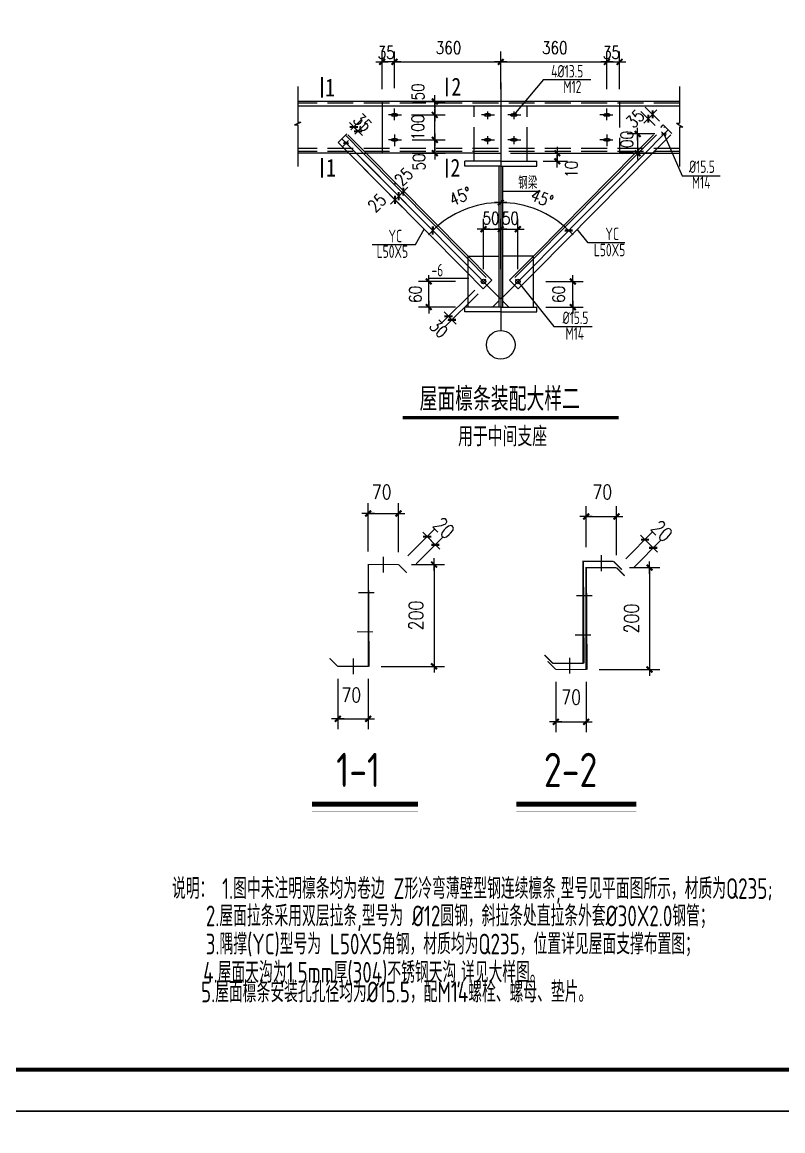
# Model space of a CAD drawing. Extents: x 2025205 to 2402328, y -557483 to 329036.
# Drawn here: x 2135452 to 2162989, y -432195 to -392069 of the extents above; entities that cross this region are included whole.
import ezdxf
from ezdxf.enums import TextEntityAlignment as Align

# ---------------------------------------------------------------- set-up
doc = ezdxf.new("R2010")
doc.units = 0
doc.header["$LTSCALE"] = 1500
doc.header["$MEASUREMENT"] = 0
doc.linetypes.add('DASH', pattern=[0.35, 0.25, -0.1])
doc.linetypes.add('DOTE', pattern=[2.42, 2, -0.2, 0.02, -0.2])
for name, color, linetype in [('10', 7, 'Continuous'), ('11', 3, 'Continuous'), ('DOTE', 252, 'DOTE'), ('LAYER1', 6, 'Continuous'), ('PUB_DIM', 3, 'Continuous'), ('PUB_TEXT', 7, 'Continuous'), ('PUB_TITLE', 4, 'Continuous'), ('TK', 140, 'Continuous'), ('文字', 7, 'Continuous'), ('板', 4, 'Continuous')]:
    doc.layers.add(name, color=color, linetype=linetype)
doc.layers.add('轮廓线', color=3, linetype='Continuous', lineweight=9)
doc.styles.add('-宋体', font='', dxfattribs={"width": 0.8})
doc.styles.add('DIM_FONT', font='SIMPLEX.shx', dxfattribs={"width": 0.8})
doc.styles.add('ROMANC', font='romanc.shx', dxfattribs={"width": 0.8, "bigfont": 'hztxt.shx'})
doc.styles.get("Standard").update_dxf_attribs({"font": 'TSSDENG', "width": 0.7, "bigfont": 'TSSDCHN'})
doc.styles.add('TSSD_DIMENSION', font='tssdeng.shx', dxfattribs={"width": 0.8, "bigfont": 'tssdchn.shx'})
doc.styles.add('TSSD_REIN', font='TSSDENG', dxfattribs={"width": 0.8, "bigfont": 'TSSDCHN'})
doc.styles.get('-宋体').set_extended_font_data('SimSun')
doc.dimstyles.new('DIMN150', dxfattribs={"dimscale": 1.5, "dimtxt": 300, "dimasz": 1, "dimexe": 250, "dimexo": 300, "dimgap": 150, "dimtad": 1, "dimdec": 0, "dimzin": 0, "dimdsep": 46, "dimtxsty": 'DIM_FONT', "dimblk": '_DIMX', "dimblk1": '_DIMX', "dimblk2": '_DIMX', "dimcen": 2.5, "dimclrt": 7, "dimadec": 0, "dimazin": 0, "dimtfac": 1, "dimtdec": 0, "dimtix": 1, "dimtmove": 2, "dimatfit": 3, "dimldrblk": '_DIMX', "dimfxl": 1, "dimtolj": 1, "dimtzin": 0, "dimarcsym": 0})

# ---------------------------------------------------------------- blocks, each defined once
blk = doc.blocks.new('_DIMX')
blk.add_line((-150, 0), (150, 0))
at = {"const_width": 50}
blk.add_lwpolyline([(-70, -70), (70, 70)], dxfattribs=at)
blk = doc.blocks.new('*D181')
at = {"layer": 'Defpoints', "color": 0, "transparency": 16777216}
for p in [(2149078, -409852), (2147978, -411675), (2149078, -411699)]:
    blk.add_point(p, dxfattribs=at)
at = {"layer": 'PUB_DIM', "color": 0, "lineweight": -2, "transparency": 16777216}
for p, q in [((2147978, -411225), (2147978, -409477)), ((2149078, -411249), (2149078, -409477)), ((2147980, -409852), (2149076, -409852))]:
    blk.add_line(p, q, dxfattribs=at)
at = {"layer": 'PUB_DIM', "color": 0, "lineweight": -2, "transparency": 16777216, "xscale": 1.5, "yscale": 1.5, "zscale": 1.5, "rotation": 180}
blk.add_blockref('_DIMX', (2147978, -409852), dxfattribs=at)
at = {"layer": 'PUB_DIM', "color": 0, "lineweight": -2, "transparency": 16777216, "xscale": 1.5, "yscale": 1.5, "zscale": 1.5}
blk.add_blockref('_DIMX', (2149078, -409852), dxfattribs=at)
at = {"layer": 'PUB_DIM', "color": 7, "transparency": 16777216, "insert": (2148467, -409073), "char_height": 525, "attachment_point": 5, "style": 'DIM_FONT'}
blk.add_mtext('\\A1;70', dxfattribs=at)
blk = doc.blocks.new('*D182')
at = {"layer": 'Defpoints', "color": 0, "transparency": 16777216}
for p in [(2146879, -415387), (2147978, -415387), (2147978, -417280)]:
    blk.add_point(p, dxfattribs=at)
at = {"layer": 'PUB_DIM', "color": 0, "lineweight": -2, "transparency": 16777216}
for p, q in [((2146879, -415837), (2146879, -417655)), ((2147978, -415837), (2147978, -417655)), ((2146880, -417280), (2147977, -417280))]:
    blk.add_line(p, q, dxfattribs=at)
at = {"layer": 'PUB_DIM', "color": 0, "lineweight": -2, "transparency": 16777216, "xscale": 1.5, "yscale": 1.5, "zscale": 1.5, "rotation": 180}
blk.add_blockref('_DIMX', (2146879, -417280), dxfattribs=at)
at = {"layer": 'PUB_DIM', "color": 0, "lineweight": -2, "transparency": 16777216, "xscale": 1.5, "yscale": 1.5, "zscale": 1.5}
blk.add_blockref('_DIMX', (2147978, -417280), dxfattribs=at)
at = {"layer": 'PUB_DIM', "color": 7, "transparency": 16777216, "insert": (2147366, -416419), "char_height": 525, "attachment_point": 5, "style": 'DIM_FONT'}
blk.add_mtext('\\A1;70', dxfattribs=at)
blk = doc.blocks.new('*D183')
at = {"layer": 'Defpoints', "color": 0, "transparency": 16777216}
for p in [(2149098, -411699), (2147999, -415387), (2150361, -415387)]:
    blk.add_point(p, dxfattribs=at)
at = {"layer": 'PUB_DIM', "color": 0, "lineweight": -2, "transparency": 16777216}
for p, q in [((2149548, -411699), (2150736, -411699)), ((2150361, -411700), (2150361, -415386)), ((2148449, -415387), (2150736, -415387))]:
    blk.add_line(p, q, dxfattribs=at)
at = {"layer": 'PUB_DIM', "color": 0, "lineweight": -2, "transparency": 16777216, "xscale": 1.5, "yscale": 1.5, "zscale": 1.5}
for p, rotation in [((2150361, -411699), 90), ((2150361, -415387), 270)]:
    blk.add_blockref('_DIMX', p, dxfattribs=dict(at, rotation=rotation))
at = {"layer": 'PUB_DIM', "color": 7, "transparency": 16777216, "insert": (2149707, -413543), "char_height": 525, "attachment_point": 5, "rotation": 90, "style": 'DIM_FONT'}
blk.add_mtext('\\A1;200', dxfattribs=at)
blk = doc.blocks.new('*D184')
at = {"layer": 'Defpoints', "color": 0, "transparency": 16777216}
for p in [(2150408, -410986), (2149098, -411699), (2149396, -411997)]:
    blk.add_point(p, dxfattribs=at)
at = {"layer": 'PUB_DIM', "color": 0, "lineweight": -2, "transparency": 16777216}
for p, q in [((2149417, -411381), (2150375, -410423)), ((2149715, -411679), (2150673, -410721)), ((2150109, -410687), (2150108, -410686)), ((2150110, -410688), (2150408, -410986)), ((2150409, -410987), (2150410, -410988))]:
    blk.add_line(p, q, dxfattribs=at)
at = {"layer": 'PUB_DIM', "color": 0, "lineweight": -2, "transparency": 16777216, "xscale": 1.5, "yscale": 1.5, "zscale": 1.5}
for p, rotation in [((2150110, -410688), 315.0000000037159), ((2150408, -410986), 135.0000000037159)]:
    blk.add_blockref('_DIMX', p, dxfattribs=dict(at, rotation=rotation))
at = {"layer": 'PUB_DIM', "color": 7, "transparency": 16777216, "insert": (2150721, -410375), "char_height": 525, "attachment_point": 5, "rotation": 315, "style": 'DIM_FONT'}
blk.add_mtext('\\A1;20', dxfattribs=at)
blk = doc.blocks.new('*D185')
at = {"layer": 'Defpoints', "color": 0, "transparency": 16777216}
for p in [(2156967, -409963), (2155867, -411525), (2156967, -411809)]:
    blk.add_point(p, dxfattribs=at)
at = {"layer": 'PUB_DIM', "color": 0, "lineweight": -2, "transparency": 16777216}
for p, q in [((2155867, -411075), (2155867, -409588)), ((2156967, -411359), (2156967, -409588)), ((2155869, -409963), (2156965, -409963))]:
    blk.add_line(p, q, dxfattribs=at)
at = {"layer": 'PUB_DIM', "color": 0, "lineweight": -2, "transparency": 16777216, "xscale": 1.5, "yscale": 1.5, "zscale": 1.5, "rotation": 180}
blk.add_blockref('_DIMX', (2155867, -409963), dxfattribs=at)
at = {"layer": 'PUB_DIM', "color": 0, "lineweight": -2, "transparency": 16777216, "xscale": 1.5, "yscale": 1.5, "zscale": 1.5}
blk.add_blockref('_DIMX', (2156967, -409963), dxfattribs=at)
at = {"layer": 'PUB_DIM', "color": 7, "transparency": 16777216, "insert": (2156453, -409073), "char_height": 525, "attachment_point": 5, "style": 'DIM_FONT'}
blk.add_mtext('\\A1;70', dxfattribs=at)
blk = doc.blocks.new('*D186')
at = {"layer": 'Defpoints', "color": 0, "transparency": 16777216}
for p in [(2154768, -415498), (2155867, -415498), (2155867, -417391)]:
    blk.add_point(p, dxfattribs=at)
at = {"layer": 'PUB_DIM', "color": 0, "lineweight": -2, "transparency": 16777216}
for p, q in [((2154768, -415948), (2154768, -417766)), ((2155867, -415948), (2155867, -417766)), ((2154769, -417391), (2155866, -417391))]:
    blk.add_line(p, q, dxfattribs=at)
at = {"layer": 'PUB_DIM', "color": 0, "lineweight": -2, "transparency": 16777216, "xscale": 1.5, "yscale": 1.5, "zscale": 1.5, "rotation": 180}
blk.add_blockref('_DIMX', (2154768, -417391), dxfattribs=at)
at = {"layer": 'PUB_DIM', "color": 0, "lineweight": -2, "transparency": 16777216, "xscale": 1.5, "yscale": 1.5, "zscale": 1.5}
blk.add_blockref('_DIMX', (2155867, -417391), dxfattribs=at)
at = {"layer": 'PUB_DIM', "color": 7, "transparency": 16777216, "insert": (2155325, -416500), "char_height": 525, "attachment_point": 5, "style": 'DIM_FONT'}
blk.add_mtext('\\A1;70', dxfattribs=at)
blk = doc.blocks.new('*D187')
at = {"layer": 'Defpoints', "color": 0, "transparency": 16777216}
for p in [(2156987, -411809), (2155888, -415498), (2158165, -415498)]:
    blk.add_point(p, dxfattribs=at)
at = {"layer": 'PUB_DIM', "color": 0, "lineweight": -2, "transparency": 16777216}
for p, q in [((2157437, -411809), (2158540, -411809)), ((2158165, -411811), (2158165, -415496)), ((2156338, -415498), (2158540, -415498))]:
    blk.add_line(p, q, dxfattribs=at)
at = {"layer": 'PUB_DIM', "color": 0, "lineweight": -2, "transparency": 16777216, "xscale": 1.5, "yscale": 1.5, "zscale": 1.5}
for p, rotation in [((2158165, -411809), 90), ((2158165, -415498), 270)]:
    blk.add_blockref('_DIMX', p, dxfattribs=dict(at, rotation=rotation))
at = {"layer": 'PUB_DIM', "color": 7, "transparency": 16777216, "insert": (2157512, -413654), "char_height": 525, "attachment_point": 5, "rotation": 90, "style": 'DIM_FONT'}
blk.add_mtext('\\A1;200', dxfattribs=at)
blk = doc.blocks.new('*D188')
at = {"layer": 'Defpoints', "color": 0, "transparency": 16777216}
for p in [(2158297, -411096), (2156987, -411809), (2157285, -412107)]:
    blk.add_point(p, dxfattribs=at)
at = {"layer": 'PUB_DIM', "color": 0, "lineweight": -2, "transparency": 16777216}
for p, q in [((2157306, -411491), (2158264, -410533)), ((2157604, -411789), (2158562, -410831)), ((2157998, -410797), (2157996, -410796)), ((2157999, -410798), (2158297, -411096)), ((2158298, -411097), (2158299, -411098))]:
    blk.add_line(p, q, dxfattribs=at)
at = {"layer": 'PUB_DIM', "color": 0, "lineweight": -2, "transparency": 16777216, "xscale": 1.5, "yscale": 1.5, "zscale": 1.5}
for p, rotation in [((2157999, -410798), 315.0000000038054), ((2158297, -411096), 135.0000000038054)]:
    blk.add_blockref('_DIMX', p, dxfattribs=dict(at, rotation=rotation))
at = {"layer": 'PUB_DIM', "color": 7, "transparency": 16777216, "insert": (2158610, -410485), "char_height": 525, "attachment_point": 5, "rotation": 315, "style": 'DIM_FONT'}
blk.add_mtext('\\A1;20', dxfattribs=at)
blk = doc.blocks.new('*D204')
at = {"layer": 'Defpoints', "color": 0, "transparency": 16777216}
for p in [(2148481, -393506), (2148481, -394942), (2148930, -394904)]:
    blk.add_point(p, dxfattribs=at)
at = {"layer": 'PUB_DIM', "color": 0, "lineweight": -2, "transparency": 16777216}
for p, q in [((2148481, -394492), (2148481, -393131)), ((2148930, -394454), (2148930, -393131)), ((2148480, -393506), (2148478, -393506)), ((2148930, -393506), (2148481, -393506)), ((2148931, -393506), (2148933, -393506))]:
    blk.add_line(p, q, dxfattribs=at)
at = {"layer": 'PUB_DIM', "color": 0, "lineweight": -2, "transparency": 16777216, "xscale": 1.5, "yscale": 1.5, "zscale": 1.5}
blk.add_blockref('_DIMX', (2148481, -393506), dxfattribs=at)
at = {"layer": 'PUB_DIM', "color": 0, "lineweight": -2, "transparency": 16777216, "xscale": 1.5, "yscale": 1.5, "zscale": 1.5, "rotation": 180}
blk.add_blockref('_DIMX', (2148930, -393506), dxfattribs=at)
at = {"layer": 'PUB_DIM', "color": 7, "transparency": 16777216, "insert": (2148630, -393167), "char_height": 450, "attachment_point": 5, "style": 'DIM_FONT'}
blk.add_mtext('\\A1;35', dxfattribs=at)
blk = doc.blocks.new('*D205')
at = {"layer": 'Defpoints', "color": 0, "transparency": 16777216}
for p in [(2157082, -393506), (2156622, -394904), (2157082, -394942)]:
    blk.add_point(p, dxfattribs=at)
at = {"layer": 'PUB_DIM', "color": 0, "lineweight": -2, "transparency": 16777216}
for p, q in [((2156622, -394454), (2156622, -393131)), ((2157082, -394492), (2157082, -393131)), ((2156623, -393506), (2157080, -393506))]:
    blk.add_line(p, q, dxfattribs=at)
at = {"layer": 'PUB_DIM', "color": 0, "lineweight": -2, "transparency": 16777216, "xscale": 1.5, "yscale": 1.5, "zscale": 1.5, "rotation": 180}
blk.add_blockref('_DIMX', (2156622, -393506), dxfattribs=at)
at = {"layer": 'PUB_DIM', "color": 0, "lineweight": -2, "transparency": 16777216, "xscale": 1.5, "yscale": 1.5, "zscale": 1.5}
blk.add_blockref('_DIMX', (2157082, -393506), dxfattribs=at)
at = {"layer": 'PUB_DIM', "color": 7, "transparency": 16777216, "insert": (2156782, -393167), "char_height": 450, "attachment_point": 5, "style": 'DIM_FONT'}
blk.add_mtext('\\A1;35', dxfattribs=at)
blk = doc.blocks.new('*D206')
at = {"layer": 'Defpoints', "color": 0, "transparency": 16777216}
for p in [(2149136, -394942), (2149098, -395428), (2150389, -395428)]:
    blk.add_point(p, dxfattribs=at)
at = {"layer": 'PUB_DIM', "color": 0, "lineweight": -2, "transparency": 16777216}
for p, q in [((2149586, -394942), (2150764, -394942)), ((2150389, -394943), (2150389, -395426)), ((2149548, -395428), (2150764, -395428))]:
    blk.add_line(p, q, dxfattribs=at)
at = {"layer": 'PUB_DIM', "color": 0, "lineweight": -2, "transparency": 16777216, "xscale": 1.5, "yscale": 1.5, "zscale": 1.5}
for p, rotation in [((2150389, -394942), 90), ((2150389, -395428), 270)]:
    blk.add_blockref('_DIMX', p, dxfattribs=dict(at, rotation=rotation))
at = {"layer": 'PUB_DIM', "color": 7, "transparency": 16777216, "insert": (2149779, -394594), "char_height": 450, "attachment_point": 5, "rotation": 90, "style": 'DIM_FONT'}
blk.add_mtext('\\A1;50', dxfattribs=at)
blk = doc.blocks.new('*D207')
at = {"layer": 'Defpoints', "color": 0, "transparency": 16777216}
for p in [(2153862, -396812), (2153862, -397101), (2154824, -397101)]:
    blk.add_point(p, dxfattribs=at)
at = {"layer": 'PUB_DIM', "color": 0, "lineweight": -2, "transparency": 16777216}
for p, q in [((2154312, -396812), (2155199, -396812)), ((2154824, -396810), (2154824, -396809)), ((2154824, -396812), (2154824, -397101)), ((2154312, -397101), (2155199, -397101)), ((2154824, -397103), (2154824, -397104))]:
    blk.add_line(p, q, dxfattribs=at)
at = {"layer": 'PUB_DIM', "color": 0, "lineweight": -2, "transparency": 16777216, "xscale": 1.5, "yscale": 1.5, "zscale": 1.5}
for p, rotation in [((2154824, -396812), 270), ((2154824, -397101), 90)]:
    blk.add_blockref('_DIMX', p, dxfattribs=dict(at, rotation=rotation))
at = {"layer": 'PUB_DIM', "color": 7, "transparency": 16777216, "insert": (2155335, -397394), "char_height": 450, "attachment_point": 5, "rotation": 90, "style": 'DIM_FONT'}
blk.add_mtext('\\A1;10', dxfattribs=at)
blk = doc.blocks.new('*D208')
at = {"layer": 'Defpoints', "color": 0, "transparency": 16777216}
for p in [(2147180, -396442), (2149249, -398203), (2149249, -398203)]:
    blk.add_point(p, dxfattribs=at)
at = {"layer": 'PUB_DIM', "color": 0, "lineweight": -2, "transparency": 16777216}
for p, q in [((2147497, -396762), (2149349, -398632)), ((2148932, -397883), (2148985, -397937)), ((2149084, -398367), (2149083, -398368)), ((2149085, -398365), (2149249, -398203)), ((2149250, -398202), (2149251, -398201))]:
    blk.add_line(p, q, dxfattribs=at)
at = {"layer": 'PUB_DIM', "color": 0, "lineweight": -2, "transparency": 16777216, "xscale": 1.5, "yscale": 1.5, "zscale": 1.5}
for p, rotation in [((2149249, -398203), 224.723811660847), ((2149085, -398365), 44.72381166084696)]:
    blk.add_blockref('_DIMX', p, dxfattribs=dict(at, rotation=rotation))
at = {"layer": 'PUB_DIM', "color": 7, "transparency": 16777216, "insert": (2149262, -397666), "char_height": 450, "attachment_point": 5, "rotation": 44.7238, "style": 'DIM_FONT'}
blk.add_mtext('\\A1;25', dxfattribs=at)
blk = doc.blocks.new('*D209')
at = {"layer": 'Defpoints', "color": 0, "transparency": 16777216}
for p in [(2147180, -396442), (2147045, -396576), (2149085, -398365)]:
    blk.add_point(p, dxfattribs=at)
at = {"layer": 'PUB_DIM', "color": 0, "lineweight": -2, "transparency": 16777216}
for p, q in [((2147497, -396762), (2149349, -398632)), ((2147362, -396895), (2149214, -398765)), ((2148950, -398499), (2149085, -398365)), ((2149086, -398364), (2149087, -398363)), ((2148949, -398500), (2148948, -398501))]:
    blk.add_line(p, q, dxfattribs=at)
at = {"layer": 'PUB_DIM', "color": 0, "lineweight": -2, "transparency": 16777216, "xscale": 1.5, "yscale": 1.5, "zscale": 1.5}
for p, rotation in [((2148950, -398499), 44.72381172497526), ((2149085, -398365), 224.7238117249752)]:
    blk.add_blockref('_DIMX', p, dxfattribs=dict(at, rotation=rotation))
at = {"layer": 'PUB_DIM', "color": 7, "transparency": 16777216, "insert": (2148295, -398610), "char_height": 450, "attachment_point": 5, "rotation": 44.7238, "style": 'DIM_FONT'}
blk.add_mtext('\\A1;25', dxfattribs=at)
blk = doc.blocks.new('*D210')
at = {"layer": 'Defpoints', "color": 0, "transparency": 16777216}
for p in [(2150389, -395428), (2150389, -395428), (2149118, -396326)]:
    blk.add_point(p, dxfattribs=at)
at = {"layer": 'PUB_DIM', "color": 0, "lineweight": -2, "transparency": 16777216}
for p, q in [((2149939, -395428), (2150014, -395428)), ((2150389, -396324), (2150389, -395429)), ((2149568, -396326), (2150764, -396326))]:
    blk.add_line(p, q, dxfattribs=at)
at = {"layer": 'PUB_DIM', "color": 0, "lineweight": -2, "transparency": 16777216, "xscale": 1.5, "yscale": 1.5, "zscale": 1.5}
for p, rotation in [((2150389, -395428), 90), ((2150389, -396326), 270)]:
    blk.add_blockref('_DIMX', p, dxfattribs=dict(at, rotation=rotation))
at = {"layer": 'PUB_DIM', "color": 7, "transparency": 16777216, "insert": (2149777, -395877), "char_height": 450, "attachment_point": 5, "rotation": 90, "style": 'DIM_FONT'}
blk.add_mtext('\\A1;100', dxfattribs=at)
blk = doc.blocks.new('*D211')
at = {"layer": 'Defpoints', "color": 0, "transparency": 16777216}
for p in [(2149118, -396326), (2150389, -396326), (2149118, -396812)]:
    blk.add_point(p, dxfattribs=at)
at = {"layer": 'PUB_DIM', "color": 0, "lineweight": -2, "transparency": 16777216}
for p, q in [((2149568, -396326), (2150764, -396326)), ((2150389, -396810), (2150389, -396327)), ((2149568, -396812), (2150764, -396812))]:
    blk.add_line(p, q, dxfattribs=at)
at = {"layer": 'PUB_DIM', "color": 0, "lineweight": -2, "transparency": 16777216, "xscale": 1.5, "yscale": 1.5, "zscale": 1.5}
for p, rotation in [((2150389, -396326), 90), ((2150389, -396812), 270)]:
    blk.add_blockref('_DIMX', p, dxfattribs=dict(at, rotation=rotation))
at = {"layer": 'PUB_DIM', "color": 7, "transparency": 16777216, "insert": (2149818, -397132), "char_height": 450, "attachment_point": 5, "rotation": 90, "style": 'DIM_FONT'}
blk.add_mtext('\\A1;50', dxfattribs=at)
blk = doc.blocks.new('*D223')
at = {"layer": 'Defpoints', "color": 0, "transparency": 16777216}
for p in [(2147456, -395862), (2147027, -396288), (2147180, -396442)]:
    blk.add_point(p, dxfattribs=at)
at = {"layer": 'PUB_DIM', "color": 0, "lineweight": -2, "transparency": 16777216}
for p, q in [((2147347, -395971), (2147723, -395598)), ((2147455, -395861), (2147454, -395860)), ((2147610, -396017), (2147456, -395862)), ((2147500, -396126), (2147876, -395753)), ((2147611, -396018), (2147612, -396019))]:
    blk.add_line(p, q, dxfattribs=at)
at = {"layer": 'PUB_DIM', "color": 0, "lineweight": -2, "transparency": 16777216, "xscale": 1.5, "yscale": 1.5, "zscale": 1.5}
for p, rotation in [((2147456, -395862), 314.7238117254453), ((2147610, -396017), 134.7238117254453)]:
    blk.add_blockref('_DIMX', p, dxfattribs=dict(at, rotation=rotation))
at = {"layer": 'PUB_DIM', "color": 7, "transparency": 16777216, "insert": (2147774, -395701), "char_height": 450, "attachment_point": 5, "rotation": 314.7238, "style": 'DIM_FONT'}
blk.add_mtext('\\A1;35', dxfattribs=at)
blk = doc.blocks.new('*D224')
at = {"layer": 'Defpoints', "color": 0, "transparency": 16777216}
for p in [(2152153, -401455), (2152281, -401584), (2151010, -402843)]:
    blk.add_point(p, dxfattribs=at)
at = {"layer": 'PUB_DIM', "color": 0, "lineweight": -2, "transparency": 16777216}
for p, q in [((2151834, -401772), (2150616, -402978)), ((2151961, -401901), (2150744, -403106)), ((2150882, -402713), (2150881, -402712)), ((2150883, -402714), (2151010, -402843)), ((2151011, -402844), (2151012, -402845))]:
    blk.add_line(p, q, dxfattribs=at)
at = {"layer": 'PUB_DIM', "color": 0, "lineweight": -2, "transparency": 16777216, "xscale": 1.5, "yscale": 1.5, "zscale": 1.5}
for p, rotation in [((2150883, -402714), 314.723811725472), ((2151010, -402843), 134.723811725472)]:
    blk.add_blockref('_DIMX', p, dxfattribs=dict(at, rotation=rotation))
at = {"layer": 'PUB_DIM', "color": 7, "transparency": 16777216, "insert": (2150534, -403166), "char_height": 450, "attachment_point": 5, "rotation": 314.7238, "style": 'DIM_FONT'}
blk.add_mtext('\\A1;30', dxfattribs=at)
blk = doc.blocks.new('*D225')
at = {"layer": 'Defpoints', "color": 0, "transparency": 16777216}
for p in [(2152776, -399563), (2152153, -401455), (2152776, -401455)]:
    blk.add_point(p, dxfattribs=at)
at = {"layer": 'PUB_DIM', "color": 0, "lineweight": -2, "transparency": 16777216}
for p, q in [((2152153, -401005), (2152153, -399188)), ((2152776, -401005), (2152776, -399188)), ((2152155, -399563), (2152774, -399563))]:
    blk.add_line(p, q, dxfattribs=at)
at = {"layer": 'PUB_DIM', "color": 0, "lineweight": -2, "transparency": 16777216, "xscale": 1.5, "yscale": 1.5, "zscale": 1.5, "rotation": 180}
blk.add_blockref('_DIMX', (2152153, -399563), dxfattribs=at)
at = {"layer": 'PUB_DIM', "color": 0, "lineweight": -2, "transparency": 16777216, "xscale": 1.5, "yscale": 1.5, "zscale": 1.5}
blk.add_blockref('_DIMX', (2152776, -399563), dxfattribs=at)
at = {"layer": 'PUB_DIM', "color": 7, "transparency": 16777216, "insert": (2152424, -399165), "char_height": 450, "attachment_point": 5, "style": 'DIM_FONT'}
blk.add_mtext('\\A1;50', dxfattribs=at)
blk = doc.blocks.new('*D226')
at = {"layer": 'Defpoints', "color": 0, "transparency": 16777216}
for p in [(2153398, -399563), (2152776, -401455), (2153398, -401455)]:
    blk.add_point(p, dxfattribs=at)
at = {"layer": 'PUB_DIM', "color": 0, "lineweight": -2, "transparency": 16777216}
for p, q in [((2152776, -401005), (2152776, -399188)), ((2153398, -401005), (2153398, -399188)), ((2152777, -399563), (2153396, -399563))]:
    blk.add_line(p, q, dxfattribs=at)
at = {"layer": 'PUB_DIM', "color": 0, "lineweight": -2, "transparency": 16777216, "xscale": 1.5, "yscale": 1.5, "zscale": 1.5, "rotation": 180}
blk.add_blockref('_DIMX', (2152776, -399563), dxfattribs=at)
at = {"layer": 'PUB_DIM', "color": 0, "lineweight": -2, "transparency": 16777216, "xscale": 1.5, "yscale": 1.5, "zscale": 1.5}
blk.add_blockref('_DIMX', (2153398, -399563), dxfattribs=at)
at = {"layer": 'PUB_DIM', "color": 7, "transparency": 16777216, "insert": (2153126, -399165), "char_height": 450, "attachment_point": 5, "style": 'DIM_FONT'}
blk.add_mtext('\\A1;50', dxfattribs=at)
blk = doc.blocks.new('*D212')
at = {"layer": 'Defpoints', "color": 0, "transparency": 16777216}
for p in [(2150169, -401455), (2151593, -401455), (2151593, -402384)]:
    blk.add_point(p, dxfattribs=at)
at = {"layer": 'PUB_DIM', "color": 0, "lineweight": -2, "transparency": 16777216}
for p, q in [((2151143, -401455), (2149794, -401455)), ((2150169, -402383), (2150169, -401457)), ((2151143, -402384), (2149794, -402384))]:
    blk.add_line(p, q, dxfattribs=at)
at = {"layer": 'PUB_DIM', "color": 0, "lineweight": -2, "transparency": 16777216, "xscale": 1.5, "yscale": 1.5, "zscale": 1.5}
for p, rotation in [((2150169, -401455), 90), ((2150169, -402384), 270)]:
    blk.add_blockref('_DIMX', p, dxfattribs=dict(at, rotation=rotation))
at = {"layer": 'PUB_DIM', "color": 7, "transparency": 16777216, "insert": (2149688, -401920), "char_height": 450, "attachment_point": 5, "rotation": 90, "style": 'DIM_FONT'}
blk.add_mtext('\\A1;60', dxfattribs=at)
blk = doc.blocks.new('*D213')
at = {"layer": 'Defpoints', "color": 0, "transparency": 16777216}
for p in [(2153958, -401455), (2155382, -401455), (2153958, -402384)]:
    blk.add_point(p, dxfattribs=at)
at = {"layer": 'PUB_DIM', "color": 0, "lineweight": -2, "transparency": 16777216}
for p, q in [((2154408, -401455), (2155757, -401455)), ((2155382, -402383), (2155382, -401457)), ((2154408, -402384), (2155757, -402384))]:
    blk.add_line(p, q, dxfattribs=at)
at = {"layer": 'PUB_DIM', "color": 0, "lineweight": -2, "transparency": 16777216, "xscale": 1.5, "yscale": 1.5, "zscale": 1.5}
for p, rotation in [((2155382, -401455), 90), ((2155382, -402384), 270)]:
    blk.add_blockref('_DIMX', p, dxfattribs=dict(at, rotation=rotation))
at = {"layer": 'PUB_DIM', "color": 7, "transparency": 16777216, "insert": (2154874, -401920), "char_height": 450, "attachment_point": 5, "rotation": 90, "style": 'DIM_FONT'}
blk.add_mtext('\\A1;60', dxfattribs=at)
blk = doc.blocks.new('*D227')
at = {"layer": 'Defpoints', "color": 0, "transparency": 16777216}
for p in [(2158274, -395407), (2158841, -395968), (2158688, -396123)]:
    blk.add_point(p, dxfattribs=at)
at = {"layer": 'PUB_DIM', "color": 0, "lineweight": -2, "transparency": 16777216}
for p, q in [((2158521, -395651), (2158008, -395143)), ((2158368, -395806), (2157854, -395298)), ((2158120, -395562), (2158119, -395564)), ((2158121, -395561), (2158274, -395407)), ((2158275, -395406), (2158276, -395405))]:
    blk.add_line(p, q, dxfattribs=at)
at = {"layer": 'PUB_DIM', "color": 0, "lineweight": -2, "transparency": 16777216, "xscale": 1.5, "yscale": 1.5, "zscale": 1.5}
for p, rotation in [((2158274, -395407), 225.276188274587), ((2158121, -395561), 45.27618827458701)]:
    blk.add_blockref('_DIMX', p, dxfattribs=dict(at, rotation=rotation))
at = {"layer": 'PUB_DIM', "color": 7, "transparency": 16777216, "insert": (2157640, -395565), "char_height": 450, "attachment_point": 5, "rotation": 45.2762, "style": 'DIM_FONT'}
blk.add_mtext('\\A1;35', dxfattribs=at)
blk = doc.blocks.new('轴线号A')
at = {"layer": 'PUB_DIM'}
blk.add_circle((0, -400), 400, dxfattribs=at)
at = {"layer": 'PUB_TEXT', "style": 'ROMANC', "width": 0.888889}
blk.add_attdef('A', text='', height=450, dxfattribs=at).set_placement((-178, -618), (184, -618), align=Align.FIT)
blk = doc.blocks.new('*D214')
at = {"layer": 'Defpoints', "color": 0, "transparency": 16777216}
for p in [(2152776, -394249), (2147027, -396288), (2151039, -399061), (2152776, -402092), (2152776, -403229)]:
    blk.add_point(p, dxfattribs=at)
at = {"layer": 'PUB_DIM', "color": 0, "lineweight": -2, "transparency": 16777216}
blk.add_arc((2152776, -402092), 3493, 90.0246, 134.6992, dxfattribs=at)
at = {"layer": 'PUB_DIM', "color": 0, "lineweight": -2, "transparency": 16777216, "xscale": 1.5, "yscale": 1.5, "zscale": 1.5}
for p, rotation in [((2152776, -398598), 0.01230071739086076), ((2150317, -399610), 224.7115110075954)]:
    blk.add_blockref('_DIMX', p, dxfattribs=dict(at, rotation=rotation))
at = {"layer": 'PUB_DIM', "color": 7, "transparency": 16777216, "insert": (2151317, -398369), "char_height": 450, "attachment_point": 5, "rotation": 21.39, "style": 'DIM_FONT'}
blk.add_mtext('\\A1;45°', dxfattribs=at)
blk = doc.blocks.new('*D215')
at = {"layer": 'Defpoints', "color": 0, "transparency": 16777216}
for p in [(2158810, -396115), (2157731, -396812), (2158827, -396812)]:
    blk.add_point(p, dxfattribs=at)
at = {"layer": 'PUB_DIM', "color": 0, "lineweight": -2, "transparency": 16777216}
for p, q in [((2158360, -396115), (2157356, -396115)), ((2157731, -396116), (2157731, -396810)), ((2158377, -396812), (2157356, -396812))]:
    blk.add_line(p, q, dxfattribs=at)
at = {"layer": 'PUB_DIM', "color": 0, "lineweight": -2, "transparency": 16777216, "xscale": 1.5, "yscale": 1.5, "zscale": 1.5}
for p, rotation in [((2157731, -396115), 90), ((2157731, -396812), 270)]:
    blk.add_blockref('_DIMX', p, dxfattribs=dict(at, rotation=rotation))
at = {"layer": 'PUB_DIM', "color": 7, "transparency": 16777216, "insert": (2157343, -396469), "char_height": 450, "attachment_point": 5, "rotation": 90, "style": 'DIM_FONT'}
blk.add_mtext('\\A1;100', dxfattribs=at)
blk = doc.blocks.new('*D216')
at = {"layer": 'Defpoints', "color": 0, "transparency": 16777216}
for p in [(2152776, -394249), (2158841, -395968), (2154513, -399061), (2152776, -402092), (2152776, -403229)]:
    blk.add_point(p, dxfattribs=at)
at = {"layer": 'PUB_DIM', "color": 0, "lineweight": -2, "transparency": 16777216}
blk.add_arc((2152776, -402092), 3493, 45.3008, 89.9754, dxfattribs=at)
at = {"layer": 'PUB_DIM', "color": 0, "lineweight": -2, "transparency": 16777216, "xscale": 1.5, "yscale": 1.5, "zscale": 1.5}
for p, rotation in [((2152776, -398598), 179.9876992826126), ((2155234, -399610), 315.2884889923901)]:
    blk.add_blockref('_DIMX', p, dxfattribs=dict(at, rotation=rotation))
at = {"layer": 'PUB_DIM', "color": 7, "transparency": 16777216, "insert": (2154276, -398445), "char_height": 450, "attachment_point": 5, "rotation": 337.6381, "style": 'DIM_FONT'}
blk.add_mtext('\\A1;45°', dxfattribs=at)
blk = doc.blocks.new('*D217')
at = {"layer": 'Defpoints', "color": 0, "transparency": 16777216}
for p in [(2156622, -393506), (2152776, -394904), (2156622, -394942)]:
    blk.add_point(p, dxfattribs=at)
at = {"layer": 'PUB_DIM', "color": 0, "lineweight": -2, "transparency": 16777216}
for p, q in [((2152776, -394454), (2152776, -393131)), ((2156622, -394492), (2156622, -393131)), ((2152777, -393506), (2156620, -393506))]:
    blk.add_line(p, q, dxfattribs=at)
at = {"layer": 'PUB_DIM', "color": 0, "lineweight": -2, "transparency": 16777216, "xscale": 1.5, "yscale": 1.5, "zscale": 1.5, "rotation": 180}
blk.add_blockref('_DIMX', (2152776, -393506), dxfattribs=at)
at = {"layer": 'PUB_DIM', "color": 0, "lineweight": -2, "transparency": 16777216, "xscale": 1.5, "yscale": 1.5, "zscale": 1.5}
blk.add_blockref('_DIMX', (2156622, -393506), dxfattribs=at)
at = {"layer": 'PUB_DIM', "color": 7, "transparency": 16777216, "insert": (2154733, -392995), "char_height": 450, "attachment_point": 5, "style": 'DIM_FONT'}
blk.add_mtext('\\A1;360', dxfattribs=at)
blk = doc.blocks.new('*D218')
at = {"layer": 'Defpoints', "color": 0, "transparency": 16777216}
for p in [(2152776, -393506), (2148930, -394904), (2152776, -394942)]:
    blk.add_point(p, dxfattribs=at)
at = {"layer": 'PUB_DIM', "color": 0, "lineweight": -2, "transparency": 16777216}
for p, q in [((2148930, -394454), (2148930, -393131)), ((2152776, -394492), (2152776, -393131)), ((2148931, -393506), (2152774, -393506))]:
    blk.add_line(p, q, dxfattribs=at)
at = {"layer": 'PUB_DIM', "color": 0, "lineweight": -2, "transparency": 16777216, "xscale": 1.5, "yscale": 1.5, "zscale": 1.5, "rotation": 180}
blk.add_blockref('_DIMX', (2148930, -393506), dxfattribs=at)
at = {"layer": 'PUB_DIM', "color": 0, "lineweight": -2, "transparency": 16777216, "xscale": 1.5, "yscale": 1.5, "zscale": 1.5}
blk.add_blockref('_DIMX', (2152776, -393506), dxfattribs=at)
at = {"layer": 'PUB_DIM', "color": 7, "transparency": 16777216, "insert": (2150887, -392995), "char_height": 450, "attachment_point": 5, "style": 'DIM_FONT'}
blk.add_mtext('\\A1;360', dxfattribs=at)

msp = doc.modelspace()

# ---------------------------------------------------------------- linework, layer by layer
at = {"layer": '11', "color": 7}
for points, const_width in [([(2149230.9, -406383), (2157049.1, -406383)], 129.5), ([(2149230.9, -406577.2), (2157049.1, -406577.2)], 0.647)]:
    msp.add_lwpolyline(points, dxfattribs=dict(at, const_width=const_width))
at = {"layer": '11', "color": 7, "elevation": 1.8}
for points, const_width in [([(2145947.9, -420368.6), (2149781.5, -420368.6)], 177.3), ([(2153344.6, -420368.6), (2157690.8, -420368.6)], 177.3), ([(2145947.9, -420649.2), (2149781.5, -420649.2)], 1.61), ([(2153344.6, -420649.2), (2157690.8, -420649.2)], 1.61)]:
    msp.add_lwpolyline(points, dxfattribs=dict(at, const_width=const_width))
at = {"layer": 'DOTE', "linetype": 'DOTE', "ltscale": 20}
for p, q in [((2152775.6, -394248.8), (2152775.6, -403229.1)), ((2152775.6, -402091.9), (2158840.7, -395968)), ((2152775.6, -402091.9), (2147026.9, -396287.5))]:
    msp.add_line(p, q, dxfattribs=at)
at = {"layer": 'LAYER1', "color": 7, "linetype": 'DASH', "ltscale": 20}
for p, q in [((2147279.2, -396811.6), (2147902.6, -396811.6)), ((2157648.5, -396811.6), (2158272, -396811.6))]:
    msp.add_line(p, q, dxfattribs=at)
at = {"layer": 'PUB_DIM', "const_width": 65.7}
for points in [[(2146304.6, -394053.8), (2146304.6, -394795.9)], [(2150826.7, -394083.7), (2150826.7, -394758.7)], [(2146304.6, -396988.4), (2146304.6, -397693.4)], [(2150826.7, -397010.9), (2150826.7, -397693.4)]]:
    msp.add_lwpolyline(points, dxfattribs=at)
at = {"layer": 'PUB_TITLE', "linetype": 'ByBlock'}
for points in [[(2066627.2, -431482.7), (2178077.2, -431482.7), (2178077.2, -368482.7), (2066627.2, -368482.7)], [(2066627.2, -494482.7), (2178077.2, -494482.7), (2178077.2, -431482.7), (2066627.2, -431482.7)]]:
    msp.add_lwpolyline(points, close=True, dxfattribs=at)
at = {"layer": 'PUB_TITLE', "linetype": 'ByBlock', "const_width": 150}
msp.add_lwpolyline([(2070377.2, -429982.7), (2176577.2, -429982.7), (2176577.2, -369982.7), (2070377.2, -369982.7)], close=True, dxfattribs=at)
at = {"layer": 'TK', "lineweight": -3, "ltscale": 3}
for p, q in [((2145426.3, -394398.5), (2145426.3, -395698.3)), ((2154326.6, -394139.6), (2153254.2, -395426.2)), ((2154326.6, -394139.6), (2156037.9, -394139.6)), ((2159252.5, -394398.5), (2159252.5, -395721.7)), ((2148929.6, -395617.4), (2148929.6, -395192.1)), ((2156621.6, -395617.4), (2156621.6, -395192.1)), ((2148929.6, -395427.7), (2148713.9, -395427.7)), ((2148929.6, -395427.7), (2149182.5, -395427.7)), ((2152296.4, -395427.7), (2152080.7, -395427.7)), ((2152296.4, -395301.2), (2152296.4, -395584.7)), ((2152296.4, -395427.7), (2152549.3, -395427.7)), ((2153254.8, -395427.7), (2153039.1, -395427.7)), ((2153254.8, -395301.2), (2153254.8, -395584.7)), ((2153254.8, -395427.7), (2153507.6, -395427.7)), ((2156621.6, -395427.7), (2156368.7, -395427.7)), ((2156621.6, -395427.7), (2156837.3, -395427.7)), ((2145540.1, -395698.3), (2145312.4, -395788.5)), ((2145312.4, -395788.5), (2145426.3, -395788.5)), ((2145540.1, -395698.3), (2145426.3, -395698.3)), ((2145426.3, -395788.5), (2145426.3, -397292.4)), ((2158758.7, -396193.2), (2158600, -396036)), ((2159138.6, -395721.7), (2159366.4, -395863.9)), ((2159138.6, -395721.7), (2159252.5, -395721.7)), ((2159366.4, -395863.9), (2159252.5, -395863.9)), ((2159252.5, -395863.9), (2159252.5, -397292.4)), ((2147045.4, -396575.6), (2147267.6, -396355.5)), ((2147180, -396442.2), (2147116.2, -396377.8)), ((2147180, -396442.2), (2147243.9, -396506.6)), ((2148929.6, -396325.5), (2148713.9, -396325.5)), ((2148929.6, -396135.8), (2148929.6, -396561.1)), ((2148929.6, -396325.5), (2149182.5, -396325.5)), ((2152296.4, -396325.5), (2152080.7, -396325.5)), ((2152296.4, -396325.5), (2152549.3, -396325.5)), ((2153254.8, -396325.5), (2153039.1, -396325.5)), ((2153254.8, -396199), (2153254.8, -396482.6)), ((2153254.8, -396325.5), (2153507.6, -396325.5)), ((2156621.6, -396325.5), (2156368.7, -396325.5)), ((2156621.6, -396135.8), (2156621.6, -396561.1)), ((2156621.6, -396325.5), (2156837.3, -396325.5)), ((2158687.5, -396122.7), (2158623.7, -396187.1)), ((2158681.4, -396108.8), (2159348.1, -397627.2)), ((2158687.5, -396122.7), (2158751.4, -396058.3)), ((2159348.1, -397627.2), (2160725.8, -397627.2)), ((2152838.4, -398188.8), (2154199.8, -398188.8)), ((2149685.1, -400120.9), (2150004.7, -399563.6)), ((2155946.2, -400053.1), (2155546.4, -399563.6)), ((2157274, -400053.1), (2155946.2, -400053.1)), ((2148127.1, -400120.9), (2149685.1, -400120.9)), ((2151625.1, -401347.5), (2150177.4, -401347.5)), ((2152082.2, -401525.7), (2152240.9, -401368.5)), ((2152153.4, -401455.2), (2152089.6, -401390.8)), ((2152153.4, -401455.2), (2152217.2, -401519.6)), ((2153468.9, -401525.7), (2153310.2, -401368.5)), ((2153397.7, -401455.2), (2153333.9, -401519.6)), ((2153397.7, -401455.2), (2153461.6, -401390.8)), ((2153397.7, -401455.2), (2154696.7, -403085.6)), ((2154696.7, -403085.6), (2156084.2, -403085.6))]:
    msp.add_line(p, q, dxfattribs=at)
at = {"layer": 'TK', "linetype": 'DASH', "lineweight": -3, "ltscale": 2.5}
for p, q in [((2159252.5, -395006.7), (2145426.3, -395006.7)), ((2151817.2, -396811.6), (2151817.2, -395123.6)), ((2153733.9, -396811.6), (2153733.9, -395123.6)), ((2157081.9, -394941.5), (2157081.9, -396811.6)), ((2157648.5, -396811.6), (2158660.7, -395789.7)), ((2157752.4, -396811.6), (2158713.1, -395841.6)), ((2158660.7, -395789.7), (2158975.4, -396101.4)), ((2147206.9, -396109.2), (2146892.2, -396420.9)), ((2147279.2, -396811.6), (2146892.2, -396420.9)), ((2147798.7, -396811.6), (2147154.5, -396161.1)), ((2147902.6, -396811.6), (2147206.9, -396109.2)), ((2158272, -396811.6), (2158975.4, -396101.4)), ((2159252.5, -396637.9), (2145429.1, -396637.9)), ((2159252.5, -396746.5), (2145429.1, -396746.5)), ((2151817.2, -396811.6), (2153733.9, -396811.6)), ((2151590.1, -400639.7), (2152404.4, -401461.9)), ((2153951.1, -400649.8), (2153146.8, -401461.9))]:
    msp.add_line(p, q, dxfattribs=at)
at = {"layer": 'TK', "lineweight": -3, "ltscale": 10}
msp.add_line((2152296.4, -396199), (2152296.4, -396482.6), dxfattribs=at)
at = {"layer": 'TK', "linetype": 'DASH', "lineweight": -3, "ltscale": 10}
for p, q in [((2151593.3, -401167.6), (2151593.3, -400538.1)), ((2153957.8, -401167.6), (2153957.8, -400538.1))]:
    msp.add_line(p, q, dxfattribs=at)
at = {"layer": 'TK', "lineweight": -3, "ltscale": 3}
for centre in [(2152153.4, -401455.2), (2153397.7, -401455.2)]:
    msp.add_circle(centre, 79.8, dxfattribs=at)
for centre, major_axis in [((2148929.6, -395427.7), (-116.8, 0)), ((2152296.4, -395427.7), (-116.8, 0)), ((2153254.8, -395427.7), (-116.8, 0)), ((2156621.6, -395427.7), (-116.8, 0)), ((2147180, -396442.2), (-77.8, 0)), ((2148929.6, -396325.5), (-116.8, 0)), ((2152296.4, -396325.5), (-116.8, 0)), ((2153254.8, -396325.5), (-116.8, 0)), ((2156621.6, -396325.5), (-116.8, 0)), ((2158687.5, -396122.7), (-77.8, 0))]:
    msp.add_ellipse(centre, major_axis=major_axis, ratio=0.4562067, dxfattribs=at)
at = {"layer": '板', "lineweight": -3, "ltscale": 2}
for p, q in [((2159252.5, -394941.5), (2145426.3, -394941.5)), ((2159252.5, -395115.3), (2145426.3, -395115.3)), ((2148481.3, -394941.5), (2148481.3, -396811.6)), ((2147279.2, -396811.6), (2145429.1, -396811.6)), ((2147279.2, -396811.6), (2151472.7, -401045.8)), ((2147798.7, -396811.6), (2151590.1, -400639.7)), ((2151817.2, -396811.6), (2147902.6, -396811.6)), ((2147902.6, -396811.6), (2151472.7, -400416.3)), ((2151817.2, -397101.4), (2151817.2, -396811.6)), ((2153733.9, -397101.4), (2153733.9, -396811.6)), ((2153733.9, -396811.6), (2157648.5, -396811.6)), ((2157752.4, -396811.6), (2153951.1, -400649.8)), ((2157648.5, -396811.6), (2154078.4, -400416.3)), ((2158272, -396811.6), (2154078.4, -401045.8)), ((2158272, -396811.6), (2159252.5, -396811.6)), ((2152775.6, -397101.4), (2151472.7, -397101.4)), ((2151472.7, -397275.1), (2151472.7, -397101.4)), ((2152775.6, -397101.4), (2154078.4, -397101.4)), ((2154078.4, -397275.1), (2154078.4, -397101.4)), ((2152775.6, -397275.1), (2151472.7, -397275.1)), ((2152705.7, -397275.1), (2152705.7, -402384.1)), ((2152775.6, -397275.1), (2154078.4, -397275.1)), ((2152845.5, -397275.1), (2152845.5, -402384.1)), ((2151472.7, -400416.3), (2152456.8, -401409.9)), ((2154078.4, -400416.3), (2153094.3, -401409.9)), ((2151593.3, -400538.1), (2152705.7, -400538.1)), ((2153957.8, -400538.1), (2152845.5, -400538.1)), ((2151472.7, -401045.8), (2152142.1, -401721.7)), ((2151593.3, -402384.1), (2151593.3, -401167.6)), ((2154078.4, -401045.8), (2153409.1, -401721.7)), ((2153957.8, -402384.1), (2153957.8, -401167.6)), ((2152142.1, -401721.7), (2152456.8, -401409.9)), ((2153409.1, -401721.7), (2153094.3, -401409.9)), ((2152775.6, -402384.1), (2151472.7, -402384.1)), ((2151472.7, -402557.8), (2151472.7, -402384.1)), ((2152705.7, -402158.4), (2152479.3, -402384.1)), ((2152775.6, -402384.1), (2154078.4, -402384.1)), ((2152845.5, -402158.4), (2153071.8, -402384.1)), ((2154078.4, -402557.8), (2154078.4, -402384.1)), ((2152775.6, -402557.8), (2151472.7, -402557.8)), ((2152775.6, -402557.8), (2154078.4, -402557.8)), ((2155759.3, -411584.8, 1.6), (2155780.2, -415273.1, 1.6)), ((2147978.3, -411698.9, 1.6), (2147999.1, -415387.2, 1.6)), ((2155867.2, -411809.4, 1.6), (2155888, -415497.7, 1.6))]:
    msp.add_line(p, q, dxfattribs=at)
at = {"layer": '板', "lineweight": -3, "ltscale": 2, "const_width": 46.1, "elevation": 1.6}
for points in [[(2147978.3, -411675.4), (2147978.3, -415387.2)], [(2147978.3, -411698.9), (2149077.6, -411698.9)], [(2148528, -411989.4), (2148528, -411408.4)], [(2149077.6, -411698.9), (2149180.1, -411801.3), (2149375.6, -411996.9)], [(2155759.3, -411561.3), (2155759.3, -415273.1)], [(2155759.3, -411584.8), (2156858.7, -411584.8)], [(2156421.8, -411941.1), (2156421.8, -411360)], [(2156858.7, -411584.8), (2156961.1, -411687.2), (2157156.7, -411882.8)], [(2155867.2, -411785.9), (2155867.2, -415497.7)], [(2155867.2, -411809.4), (2156966.6, -411809.4)], [(2156966.6, -411809.4), (2157069, -411911.8), (2157264.6, -412107.4)], [(2148199.4, -412712.9), (2147618.4, -412712.9)], [(2148199.4, -412712.9), (2147618.4, -412712.9)], [(2156088.3, -412823.4), (2155507.3, -412823.4)], [(2156088.3, -412823.4), (2155507.3, -412823.4)], [(2147573.9, -414135), (2148154.9, -414135)], [(2147573.9, -414135), (2148154.9, -414135)], [(2155462.8, -414245.5), (2156043.8, -414245.5)], [(2155462.8, -414245.5), (2156043.8, -414245.5)], [(2146878.9, -415387.2), (2146776.5, -415284.8), (2146580.9, -415089.2)], [(2147439, -415677.7), (2147439, -415096.7)], [(2154660, -415273.1), (2154557.5, -415170.7), (2154362, -414975.1)], [(2154767.8, -415497.7), (2154665.4, -415395.3), (2154469.9, -415199.7)], [(2155780.2, -415273.1), (2154660, -415273.1)], [(2155271.5, -415654.3), (2155271.5, -415073.3)], [(2147999.1, -415387.2), (2146878.9, -415387.2)], [(2155888, -415497.7), (2154767.8, -415497.7)]]:
    msp.add_lwpolyline(points, dxfattribs=at)
at = {"layer": '轮廓线'}
msp.add_line((2145426.3, -394734.5), (2145426.3, -394664.6), dxfattribs=at)

# ---------------------------------------------------------------- block references
at = {"layer": 'PUB_DIM', "xscale": 1.294911097618751, "yscale": 1.294911097618751, "zscale": 1.294911097618751}
msp.add_blockref('轴线号A', (2152775.6, -403229.1), dxfattribs=at)

# ---------------------------------------------------------------- texts
at = {"color": 1, "style": 'TSSD_DIMENSION', "width": 0.7}
msp.add_text('说明： 1.图中未注明檩条均为卷边 Z形冷弯薄壁型钢连续檩条,型号见平面图所示，材质为Q235;', height=750, dxfattribs=at).set_placement((2151746.3, -423469), align=Align.MIDDLE)
for s, p in [('2.屋面拉条采用双层拉条,型号为 %%C12圆钢，斜拉条处直拉条外套%%C30X2.0钢管；', (2142100.4, -424791.7)), ('3.隅撑(YC)型号为 L50X5角钢，材质均为Q235，位置详见屋面支撑布置图；', (2142096.8, -425810.1)), ('4.屋面天沟为1.5mm厚(304)不锈钢天沟,详见大样图。', (2142005.8, -426832.3))]:
    msp.add_text(s, height=750, dxfattribs=at).set_placement(p)
msp.add_text('5.屋面檩条安装孔孔径均为%%C15.5，配M14螺栓、螺母、垫片。', height=750, dxfattribs=at).set_placement((2141928.5, -427770.2), align=Align.BOTTOM_LEFT)
at = {"layer": '10', "style": '-宋体', "width": 0.8}
for s, p in [('1', (2146421.7, -394759.3)), ('2', (2150992.8, -394725.8)), ('1', (2146456.7, -397660.4)), ('2', (2150959.2, -397660.4))]:
    msp.add_text(s, height=647.5, dxfattribs=at).set_placement(p)
at = {"layer": '11', "color": 7, "width": 0.8}
for s, height, p in [('屋面檩条装配大样二', 848.57, (2149838, -406135.7)), ('用于中间支座', 707.14, (2151231.1, -407420.9)), ('1-1', 1239.04, (2146820.4, -419752.4, 1.8)), ('2-2', 1239.04, (2154338.5, -419752.4, 1.8))]:
    msp.add_text(s, height=height, dxfattribs=at).set_placement(p)
at = {"layer": '文字', "linetype": 'Continuous', "style": 'TSSD_REIN', "width": 0.7}
for s, height, p in [('4%%C13.5', 453.22, (2154599.7, -394071.6)), ('M12', 453.22, (2155043.9, -394635.9)), ('%%C15.5 ', 450.02, (2159590.2, -397526.4)), ('钢梁', 453.22, (2153409.2, -398103.4)), ('M14', 450.02, (2159698.9, -398093.6)), ('YC', 453.22, (2148714.5, -400036)), ('YC', 453.22, (2156566.6, -399957.8)), ('L50X5', 453.22, (2148284.1, -400600.7)), ('L50X5', 453.22, (2156145.9, -400541.7)), ('-6', 453.22, (2150270.3, -401269.2)), ('%%C15.5 ', 450.02, (2155013, -402995)), ('M14', 450.02, (2155121.8, -403562.2))]:
    msp.add_text(s, height=height, dxfattribs=at).set_placement(p)

# ---------------------------------------------------------------- dimensions: what is measured, and where the dimension line sits
at = {"layer": 'PUB_DIM'}
for base, p1, p2, text, picture, middle in [((2152775.6, -393506), (2148929.6, -394904), (2152775.6, -394941.5), '360', '*D218', (2150886.7, -392994.6)), ((2156621.6, -393506), (2152775.6, -394904), (2156621.6, -394941.5), '360', '*D217', (2154732.7, -392994.6)), ((2148481.3, -393506), (2148929.6, -394904), (2148481.3, -394941.5), '35', '*D204', (2148629.7, -393166.6)), ((2157081.9, -393506), (2156621.6, -394904), (2157081.9, -394941.5), '35', '*D205', (2156782, -393166.6))]:
    dim = msp.add_linear_dim(base=base, p1=p1, p2=p2, text=text, dimstyle='DIMN150', dxfattribs=at)
    dim.commit()
    dim.dimension.update_dxf_attribs({"geometry": picture, "text_midpoint": middle, "dimtype": 160})
dim = msp.add_angular_dim_2l(base=(2151038.6, -399060.9), line1=((2152775.6, -394248.8), (2152775.6, -403229.1)), line2=((2152775.6, -402091.9), (2147026.9, -396287.5)), text='45°', dimstyle='DIMN150', dxfattribs=at)
dim.commit()
dim.dimension.update_dxf_attribs({"geometry": '*D214', "text_midpoint": (2151317.3, -398369), "dimtype": 162})
for base, p1, p2, angle, text, picture, middle, dimtype in [((2150389.3, -395427.7), (2149135.8, -394941.5), (2149098.2, -395427.7), 90, '50', '*D206', (2149779.3, -394594.5), 160), ((2150389.3, -395427.7), (2149117.6, -396325.5), (2150389.3, -395427.7), 90, '100', '*D210', (2149776.9, -395876.6), 160), ((2158274, -395406.7), (2158687.5, -396122.7), (2158840.7, -395968), 45.27619, '35', '*D227', (2157639.8, -395564.7), 161), ((2147456.5, -395862), (2147180, -396442.2), (2147026.9, -396287.5), 134.72381, '35', '*D223', (2147774.2, -395700.5), 161), ((2157731.1, -396811.6), (2158810.2, -396114.6), (2158826.7, -396811.6), 90, '100', '*D215', (2157342.7, -396469.4), 160), ((2149084.9, -398365.5), (2147045.4, -396575.6), (2147180, -396442.2), 44.72381, '25', '*D209', (2148295.2, -398610.2), 161), ((2149248.9, -398203.1), (2147180, -396442.2), (2149248.9, -398203.1), 224.72381, '25', '*D208', (2149261.9, -397666.3), 160), ((2150389.3, -396325.5), (2149117.6, -396811.6), (2149117.6, -396325.5), 90, '50', '*D211', (2149817.8, -397132.3), 160), ((2154824.2, -397101.4), (2153861.9, -396811.6), (2153861.9, -397101.4), 90, '10', '*D207', (2155335, -397393.9), 160), ((2152775.6, -399562.8), (2152153.4, -401455.2), (2152775.6, -401455.2), 180, '50', '*D225', (2152424.3, -399164.8), 160), ((2153397.7, -399562.8), (2152775.6, -401455.2), (2153397.7, -401455.2), 180, '50', '*D226', (2153125.5, -399164.7), 160), ((2150169.2, -401455.2), (2151593.3, -402384.1), (2151593.3, -401455.2), 90, '60', '*D212', (2149687.6, -401919.6), 160), ((2155381.9, -401455.2), (2153957.8, -402384.1), (2153957.8, -401455.2), 90, '60', '*D213', (2154873.6, -401919.6), 160), ((2151010.3, -402842.6), (2152153.4, -401455.2), (2152281, -401584), 314.72381, '30', '*D224', (2150534.5, -403166), 161)]:
    dim = msp.add_linear_dim(base=base, p1=p1, p2=p2, angle=angle, text=text, dimstyle='DIMN150', dxfattribs=at)
    dim.commit()
    dim.dimension.update_dxf_attribs({"geometry": picture, "text_midpoint": middle, "dimtype": dimtype})
dim = msp.add_angular_dim_2l(base=(2154512.6, -399060.9), line1=((2152775.6, -394248.8), (2152775.6, -403229.1)), line2=((2152775.6, -402091.9), (2158840.7, -395968)), text='45°', dimstyle='DIMN150', dxfattribs=at)
dim.commit()
dim.dimension.update_dxf_attribs({"geometry": '*D216', "text_midpoint": (2154275.9, -398445)})
for base, p1, p2, picture, middle in [((2149077.6, -409852.3, 1.6), (2147978.3, -411675.4, 1.6), (2149077.6, -411698.9, 1.6), '*D181', (2148466.8, -409072.7, 1.6)), ((2156966.6, -409962.8, 1.6), (2155867.2, -411524.6, 1.6), (2156966.6, -411809.4, 1.6), '*D185', (2156453.3, -409072.7, 1.6)), ((2147978.3, -417280.3, 1.6), (2146878.9, -415387.2, 1.6), (2147978.3, -415387.2, 1.6), '*D182', (2147365.5, -416419.4, 1.6)), ((2155867.2, -417390.8, 1.6), (2154767.8, -415497.7, 1.6), (2155867.2, -415497.7, 1.6), '*D186', (2155325.2, -416500, 1.6))]:
    dim = msp.add_linear_dim(base=base, p1=p1, p2=p2, text='70', dimstyle='DIMN150', override={"dimtxt": 350}, dxfattribs=at)
    dim.commit()
    dim.dimension.update_dxf_attribs({"geometry": picture, "text_midpoint": middle, "dimtype": 160})
for base, p1, p2, angle, text, picture, middle, dimtype in [((2150407.6, -410985.7, 1.6), (2149098.5, -411698.9, 1.6), (2149396.5, -411996.9, 1.6), 315, '20', '*D184', (2150720.6, -410374.7, 1.6), 161), ((2158296.6, -411096.2, 1.6), (2156987.4, -411809.4, 1.6), (2157285.4, -412107.4, 1.6), 315, '20', '*D188', (2158609.6, -410485.2, 1.6), 161), ((2150360.8, -415387.2, 1.6), (2149098.5, -411698.9, 1.6), (2147999.1, -415387.2, 1.6), 90, '200', '*D183', (2149707.4, -413543.1, 1.6), 160), ((2158164.9, -415497.7, 1.6), (2156987.4, -411809.4, 1.6), (2155888, -415497.7, 1.6), 90, '200', '*D187', (2157511.5, -413653.5, 1.6), 160)]:
    dim = msp.add_linear_dim(base=base, p1=p1, p2=p2, angle=angle, text=text, dimstyle='DIMN150', override={"dimtxt": 350}, dxfattribs=at)
    dim.commit()
    dim.dimension.update_dxf_attribs({"geometry": picture, "text_midpoint": middle, "dimtype": dimtype})

doc.saveas('drawing.dxf')
